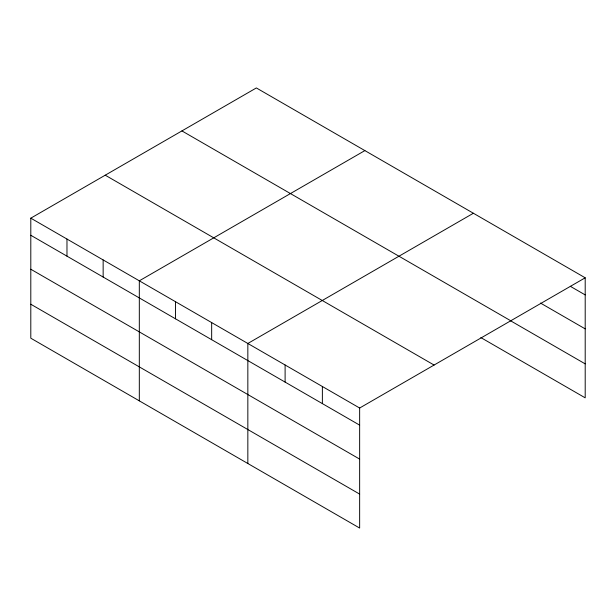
<?xml version="1.0" encoding="UTF-8"?>
<svg xmlns="http://www.w3.org/2000/svg" width="616" height="616" viewBox="0 0 616 616"><rect width="100%" height="100%" fill="white"/><g stroke="black" fill="none" stroke-linecap="round" stroke-linejoin="round"><path stroke-width="0.92" d="M30.8 218.164L359.644 408.023L359.644 528.058L30.8 338.199L30.8 218.164L256.356 87.942L585.2 277.801L585.2 397.836L480.85 337.583M364.872 150.597L139.316 280.819L139.316 400.854M473.388 213.251L247.84 343.474L247.84 463.502M359.644 408.023L585.2 277.801M570.293 286.301L585.2 294.91M540.478 303.057L585.2 328.875M181.92 130.915L510.764 320.774M510.664 320.836L585.2 363.871M105.236 175.19L434.08 365.049M30.8 235.274L359.644 425.132M30.8 269.238L359.644 459.097M30.8 304.235L359.644 494.094M322.376 386.509L322.376 403.611M285.108 364.988L285.108 382.097M211.665 322.584L211.665 339.693M175.491 301.701L175.491 318.811M103.149 259.937L103.149 277.038M66.975 239.047L66.975 256.156"/></g></svg>
